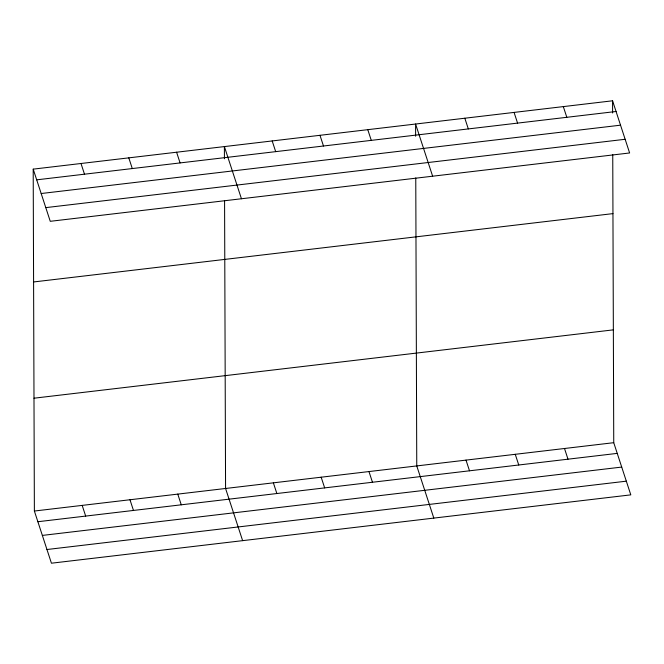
<?xml version="1.0" encoding="UTF-8"?>
<svg xmlns="http://www.w3.org/2000/svg" width="664" height="664" viewBox="0 0 664 664"><rect width="100%" height="100%" fill="white"/><g stroke="black" fill="none" stroke-linecap="round" stroke-linejoin="round"><path stroke-width="1" d="M33.2 169.137L612.565 100.795L629.621 152.969L50.256 221.311L33.2 169.137L34.379 511.031L51.435 563.205L630.8 494.863L613.744 442.689L612.747 154.662M36.694 179.836L616.059 111.494M41.168 193.523L620.533 125.181M45.783 207.624L625.148 139.282M33.59 281.959L612.955 213.617M33.989 398.201L613.353 329.859M34.379 511.031L613.744 442.689M37.881 521.721L617.238 453.379M42.355 535.416L621.72 467.074M46.961 549.518L626.326 481.176M563.321 106.605L566.815 117.304M514.069 112.415L517.571 123.114M464.825 118.225L468.319 128.916M564.5 448.49L567.994 459.189M432.637 176.209L415.581 124.027L415.623 136.228M515.256 454.3L518.75 464.999M367.781 129.671L371.276 140.37M466.004 460.111L469.506 470.809M319.982 135.307L323.484 146.005M433.816 518.103L416.76 465.921L415.764 177.902M272.19 140.942L275.684 151.641M368.968 471.556L372.462 482.255M241.447 198.76L224.391 146.586L224.432 158.779M321.168 477.2L324.663 487.899M176.591 152.222L180.085 162.921M273.369 482.836L276.863 493.535M128.791 157.858L132.294 168.556M242.626 540.654L225.569 488.472L224.573 200.453M81 163.502L84.494 174.192M177.778 494.116L181.272 504.814M129.978 499.751L133.472 510.45M82.178 505.387L85.673 516.086M612.565 100.795L612.606 112.988"/></g></svg>
